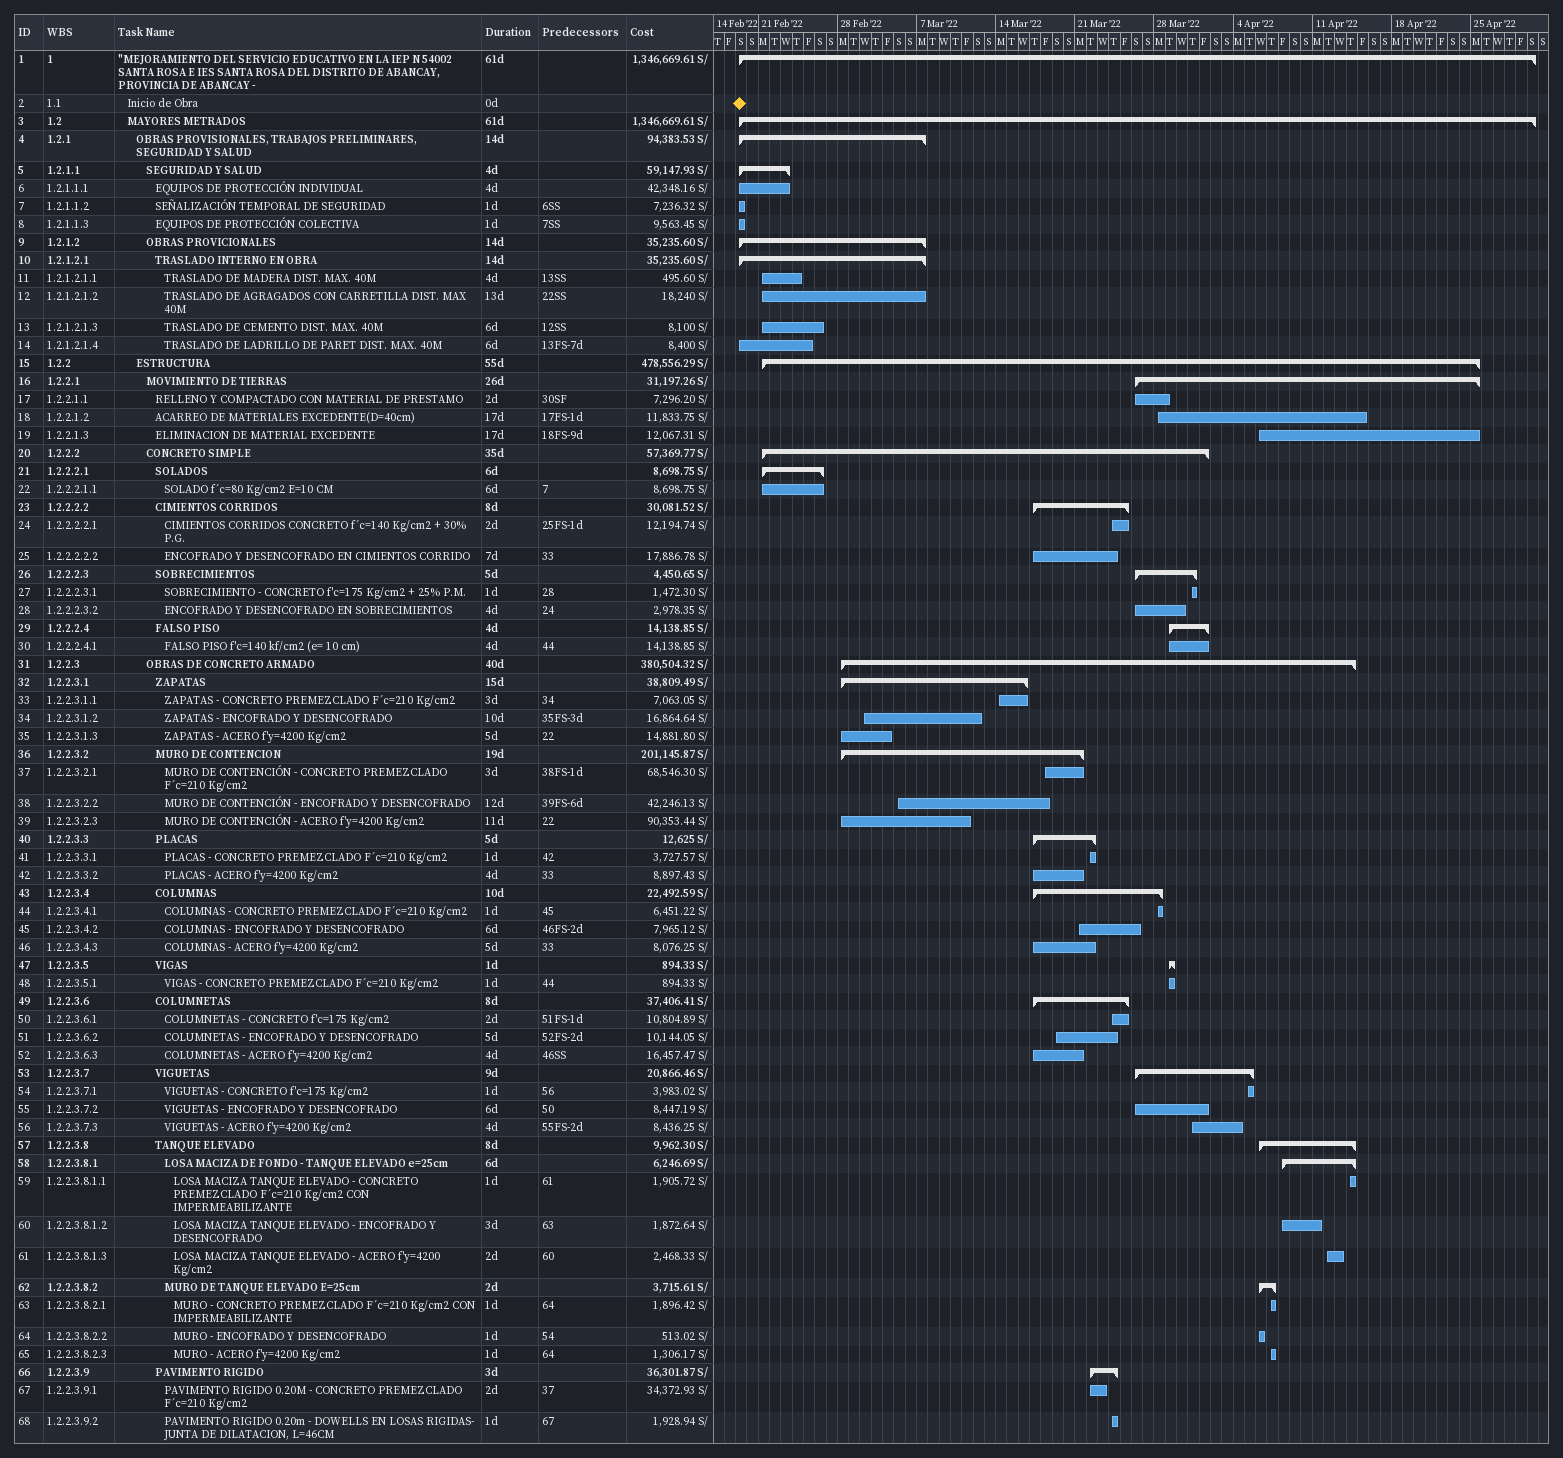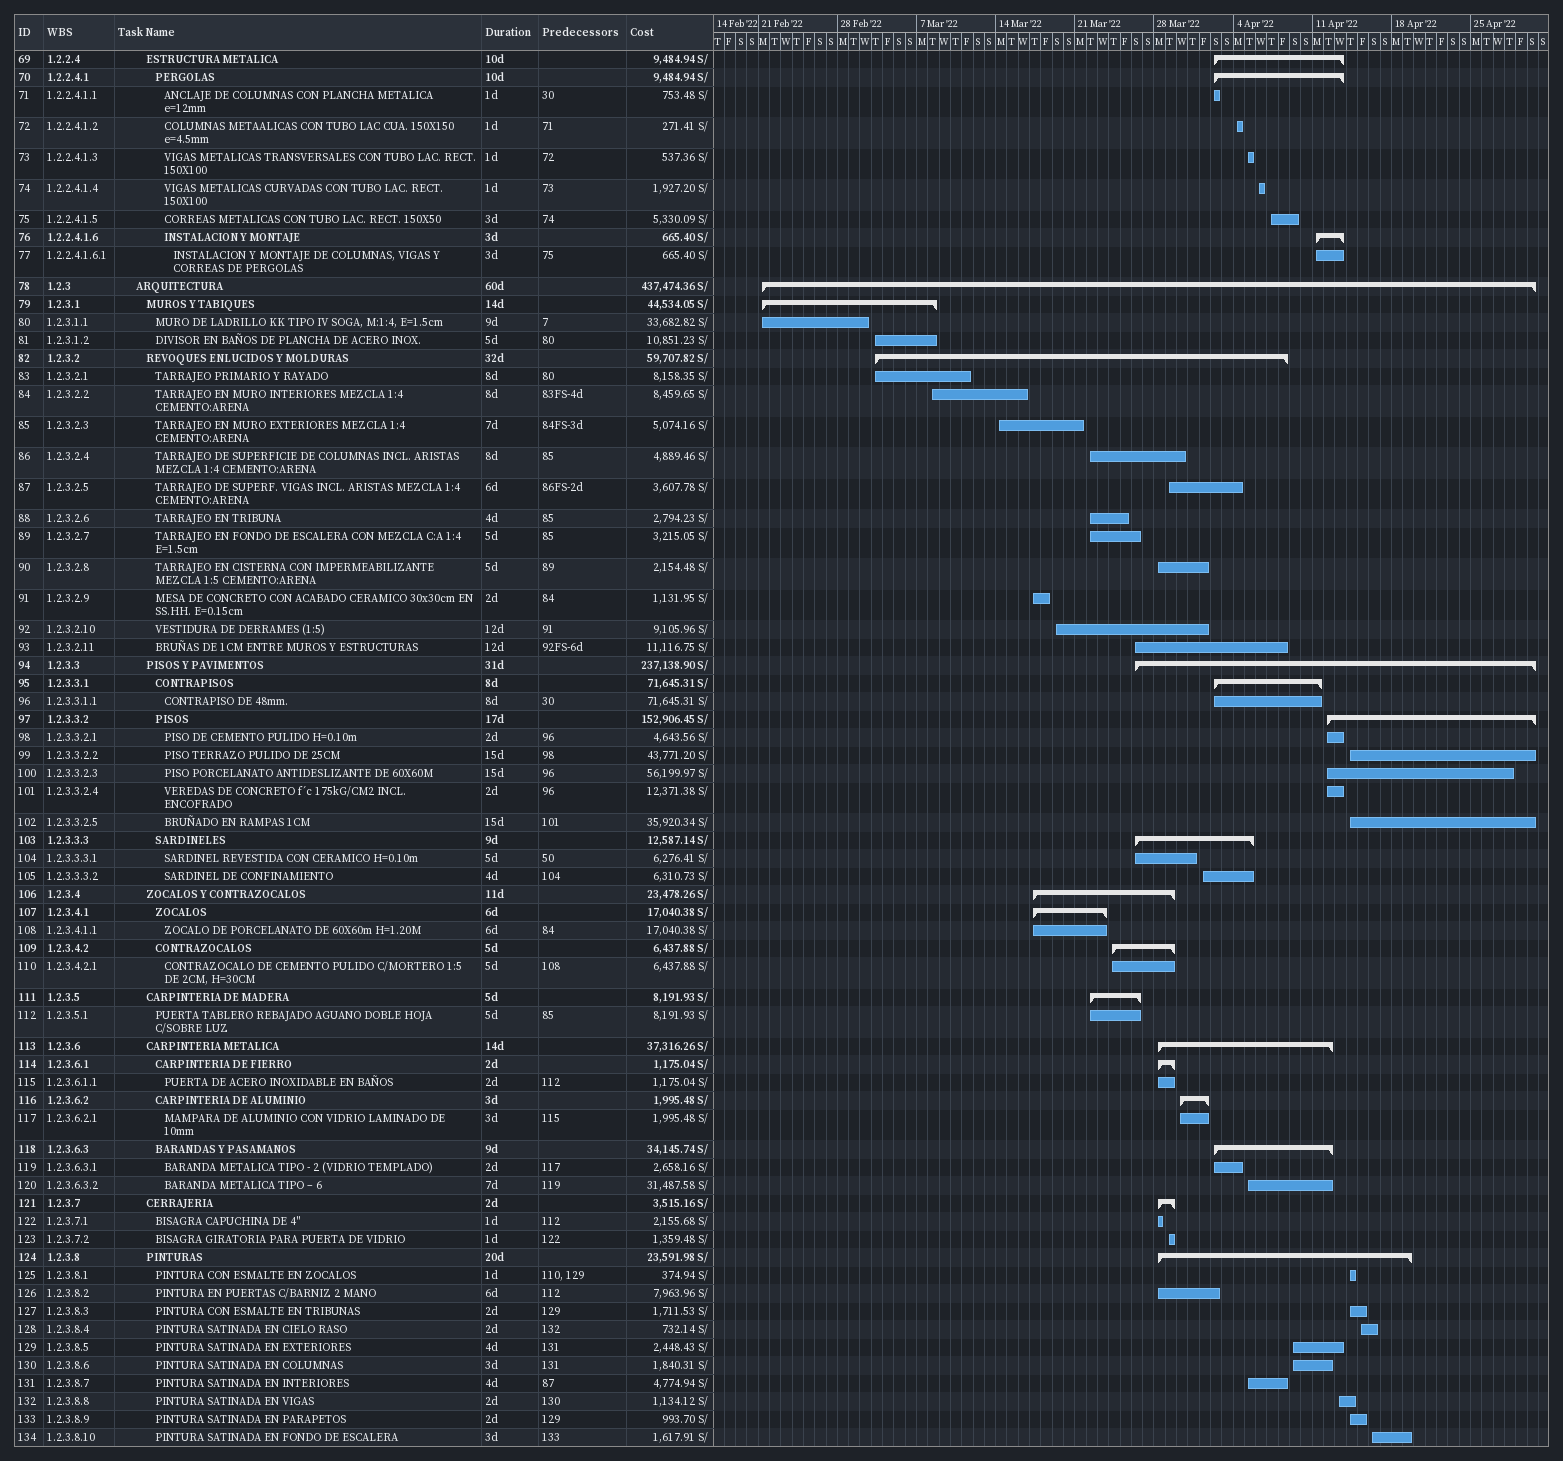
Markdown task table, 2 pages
| ID | WBS | Task | Duration | Start | Finish | Predecessors | Cost (S/) |
|---|---|---|---|---|---|---|---|
| 1 | 1 | **"MEJORAMIENTO DEL SERVICIO EDUCATIVO EN LA IEP N 54002 SANTA ROSA E IES SANTA ROSA DEL DISTRITO DE ABANCAY, PROVINCIA DE ABANCAY -** | 61d | 2022-02-19 | 2022-04-30 |  | 1346669.61 |
| 2 | 1.1 | Inicio de Obra | 0d | 2022-02-19 | 2022-02-19 |  |  |
| 3 | 1.2 | **MAYORES METRADOS** | 61d | 2022-02-19 | 2022-04-30 |  | 1346669.61 |
| 4 | 1.2.1 | **OBRAS PROVISIONALES, TRABAJOS PRELIMINARES, SEGURIDAD Y SALUD** | 14d | 2022-02-19 | 2022-03-07 |  | 94383.53 |
| 5 | 1.2.1.1 | **SEGURIDAD Y SALUD** | 4d | 2022-02-19 | 2022-02-23 |  | 59147.93 |
| 6 | 1.2.1.1.1 | EQUIPOS DE PROTECCIÓN INDIVIDUAL | 4d | 2022-02-19 | 2022-02-23 |  | 42348.16 |
| 7 | 1.2.1.1.2 | SEÑALIZACIÓN TEMPORAL DE SEGURIDAD | 1d | 2022-02-19 | 2022-02-19 | 6SS | 7236.32 |
| 8 | 1.2.1.1.3 | EQUIPOS DE PROTECCIÓN COLECTIVA | 1d | 2022-02-19 | 2022-02-19 | 7SS | 9563.45 |
| 9 | 1.2.1.2 | **OBRAS PROVICIONALES** | 14d | 2022-02-19 | 2022-03-07 |  | 35235.60 |
| 10 | 1.2.1.2.1 | **TRASLADO INTERNO EN OBRA** | 14d | 2022-02-19 | 2022-03-07 |  | 35235.60 |
| 11 | 1.2.1.2.1.1 | TRASLADO DE MADERA DIST. MAX. 40M | 4d | 2022-02-21 | 2022-02-24 | 13SS | 495.60 |
| 12 | 1.2.1.2.1.2 | TRASLADO DE AGRAGADOS CON CARRETILLA DIST. MAX 40M | 13d | 2022-02-21 | 2022-03-07 | 22SS | 18240 |
| 13 | 1.2.1.2.1.3 | TRASLADO DE CEMENTO DIST. MAX. 40M | 6d | 2022-02-21 | 2022-02-26 | 12SS | 8100 |
| 14 | 1.2.1.2.1.4 | TRASLADO DE LADRILLO DE PARET DIST. MAX. 40M | 6d | 2022-02-19 | 2022-02-25 | 13FS-7d | 8400 |
| 15 | 1.2.2 | **ESTRUCTURA** | 55d | 2022-02-21 | 2022-04-25 |  | 478556.29 |
| 16 | 1.2.2.1 | **MOVIMIENTO DE TIERRAS** | 26d | 2022-03-26 | 2022-04-25 |  | 31197.26 |
| 17 | 1.2.2.1.1 | RELLENO Y COMPACTADO CON MATERIAL DE PRESTAMO | 2d | 2022-03-26 | 2022-03-29 | 30SF | 7296.20 |
| 18 | 1.2.2.1.2 | ACARREO DE MATERIALES EXCEDENTE(D=40cm) | 17d | 2022-03-28 | 2022-04-15 | 17FS-1d | 11833.75 |
| 19 | 1.2.2.1.3 | ELIMINACION DE MATERIAL EXCEDENTE | 17d | 2022-04-06 | 2022-04-25 | 18FS-9d | 12067.31 |
| 20 | 1.2.2.2 | **CONCRETO SIMPLE** | 35d | 2022-02-21 | 2022-04-01 |  | 57369.77 |
| 21 | 1.2.2.2.1 | **SOLADOS** | 6d | 2022-02-21 | 2022-02-26 |  | 8698.75 |
| 22 | 1.2.2.2.1.1 | SOLADO f´c=80 Kg/cm2 E=10 CM | 6d | 2022-02-21 | 2022-02-26 | 7 | 8698.75 |
| 23 | 1.2.2.2.2 | **CIMIENTOS CORRIDOS** | 8d | 2022-03-17 | 2022-03-25 |  | 30081.52 |
| 24 | 1.2.2.2.2.1 | CIMIENTOS CORRIDOS CONCRETO f´c=140 Kg/cm2 + 30% P.G. | 2d | 2022-03-24 | 2022-03-25 | 25FS-1d | 12194.74 |
| 25 | 1.2.2.2.2.2 | ENCOFRADO Y DESENCOFRADO EN CIMIENTOS CORRIDO | 7d | 2022-03-17 | 2022-03-24 | 33 | 17886.78 |
| 26 | 1.2.2.2.3 | **SOBRECIMIENTOS** | 5d | 2022-03-26 | 2022-03-31 |  | 4450.65 |
| 27 | 1.2.2.2.3.1 | SOBRECIMIENTO - CONCRETO f'c=175 Kg/cm2 + 25% P.M. | 1d | 2022-03-31 | 2022-03-31 | 28 | 1472.30 |
| 28 | 1.2.2.2.3.2 | ENCOFRADO Y DESENCOFRADO EN SOBRECIMIENTOS | 4d | 2022-03-26 | 2022-03-30 | 24 | 2978.35 |
| 29 | 1.2.2.2.4 | **FALSO PISO** | 4d | 2022-03-29 | 2022-04-01 |  | 14138.85 |
| 30 | 1.2.2.2.4.1 | FALSO PISO f'c=140 kf/cm2 (e= 10 cm) | 4d | 2022-03-29 | 2022-04-01 | 44 | 14138.85 |
| 31 | 1.2.2.3 | **OBRAS DE CONCRETO ARMADO** | 40d | 2022-02-28 | 2022-04-14 |  | 380504.32 |
| 32 | 1.2.2.3.1 | **ZAPATAS** | 15d | 2022-02-28 | 2022-03-16 |  | 38809.49 |
| 33 | 1.2.2.3.1.1 | ZAPATAS - CONCRETO PREMEZCLADO F´c=210 Kg/cm2 | 3d | 2022-03-14 | 2022-03-16 | 34 | 7063.05 |
| 34 | 1.2.2.3.1.2 | ZAPATAS - ENCOFRADO Y DESENCOFRADO | 10d | 2022-03-02 | 2022-03-12 | 35FS-3d | 16864.64 |
| 35 | 1.2.2.3.1.3 | ZAPATAS - ACERO f'y=4200 Kg/cm2 | 5d | 2022-02-28 | 2022-03-04 | 22 | 14881.80 |
| 36 | 1.2.2.3.2 | **MURO DE CONTENCION** | 19d | 2022-02-28 | 2022-03-21 |  | 201145.87 |
| 37 | 1.2.2.3.2.1 | MURO DE CONTENCIÓN - CONCRETO PREMEZCLADO F´c=210 Kg/cm2 | 3d | 2022-03-18 | 2022-03-21 | 38FS-1d | 68546.30 |
| 38 | 1.2.2.3.2.2 | MURO DE CONTENCIÓN - ENCOFRADO Y DESENCOFRADO | 12d | 2022-03-05 | 2022-03-18 | 39FS-6d | 42246.13 |
| 39 | 1.2.2.3.2.3 | MURO DE CONTENCIÓN - ACERO f'y=4200 Kg/cm2 | 11d | 2022-02-28 | 2022-03-11 | 22 | 90353.44 |
| 40 | 1.2.2.3.3 | **PLACAS** | 5d | 2022-03-17 | 2022-03-22 |  | 12625 |
| 41 | 1.2.2.3.3.1 | PLACAS - CONCRETO PREMEZCLADO F´c=210 Kg/cm2 | 1d | 2022-03-22 | 2022-03-22 | 42 | 3727.57 |
| 42 | 1.2.2.3.3.2 | PLACAS - ACERO f'y=4200 Kg/cm2 | 4d | 2022-03-17 | 2022-03-21 | 33 | 8897.43 |
| 43 | 1.2.2.3.4 | **COLUMNAS** | 10d | 2022-03-17 | 2022-03-28 |  | 22492.59 |
| 44 | 1.2.2.3.4.1 | COLUMNAS - CONCRETO PREMEZCLADO F´c=210 Kg/cm2 | 1d | 2022-03-28 | 2022-03-28 | 45 | 6451.22 |
| 45 | 1.2.2.3.4.2 | COLUMNAS - ENCOFRADO Y DESENCOFRADO | 6d | 2022-03-21 | 2022-03-26 | 46FS-2d | 7965.12 |
| 46 | 1.2.2.3.4.3 | COLUMNAS - ACERO f'y=4200 Kg/cm2 | 5d | 2022-03-17 | 2022-03-22 | 33 | 8076.25 |
| 47 | 1.2.2.3.5 | **VIGAS** | 1d | 2022-03-29 | 2022-03-29 |  | 894.33 |
| 48 | 1.2.2.3.5.1 | VIGAS - CONCRETO PREMEZCLADO F´c=210 Kg/cm2 | 1d | 2022-03-29 | 2022-03-29 | 44 | 894.33 |
| 49 | 1.2.2.3.6 | **COLUMNETAS** | 8d | 2022-03-17 | 2022-03-25 |  | 37406.41 |
| 50 | 1.2.2.3.6.1 | COLUMNETAS - CONCRETO f'c=175 Kg/cm2 | 2d | 2022-03-24 | 2022-03-25 | 51FS-1d | 10804.89 |
| 51 | 1.2.2.3.6.2 | COLUMNETAS - ENCOFRADO Y DESENCOFRADO | 5d | 2022-03-19 | 2022-03-24 | 52FS-2d | 10144.05 |
| 52 | 1.2.2.3.6.3 | COLUMNETAS - ACERO f'y=4200 Kg/cm2 | 4d | 2022-03-17 | 2022-03-21 | 46SS | 16457.47 |
| 53 | 1.2.2.3.7 | **VIGUETAS** | 9d | 2022-03-26 | 2022-04-05 |  | 20866.46 |
| 54 | 1.2.2.3.7.1 | VIGUETAS - CONCRETO f'c=175 Kg/cm2 | 1d | 2022-04-05 | 2022-04-05 | 56 | 3983.02 |
| 55 | 1.2.2.3.7.2 | VIGUETAS - ENCOFRADO Y DESENCOFRADO | 6d | 2022-03-26 | 2022-04-01 | 50 | 8447.19 |
| 56 | 1.2.2.3.7.3 | VIGUETAS - ACERO f'y=4200 Kg/cm2 | 4d | 2022-03-31 | 2022-04-04 | 55FS-2d | 8436.25 |
| 57 | 1.2.2.3.8 | **TANQUE ELEVADO** | 8d | 2022-04-06 | 2022-04-14 |  | 9962.30 |
| 58 | 1.2.2.3.8.1 | **LOSA MACIZA DE FONDO - TANQUE ELEVADO e=25cm** | 6d | 2022-04-08 | 2022-04-14 |  | 6246.69 |
| 59 | 1.2.2.3.8.1.1 | LOSA MACIZA TANQUE ELEVADO - CONCRETO PREMEZCLADO F´c=210 Kg/cm2 CON IMPERMEABILIZANTE | 1d | 2022-04-14 | 2022-04-14 | 61 | 1905.72 |
| 60 | 1.2.2.3.8.1.2 | LOSA MACIZA TANQUE ELEVADO - ENCOFRADO Y DESENCOFRADO | 3d | 2022-04-08 | 2022-04-11 | 63 | 1872.64 |
| 61 | 1.2.2.3.8.1.3 | LOSA MACIZA TANQUE ELEVADO - ACERO f'y=4200 Kg/cm2 | 2d | 2022-04-12 | 2022-04-13 | 60 | 2468.33 |
| 62 | 1.2.2.3.8.2 | **MURO DE TANQUE ELEVADO E=25cm** | 2d | 2022-04-06 | 2022-04-07 |  | 3715.61 |
| 63 | 1.2.2.3.8.2.1 | MURO - CONCRETO PREMEZCLADO F´c=210 Kg/cm2 CON IMPERMEABILIZANTE | 1d | 2022-04-07 | 2022-04-07 | 64 | 1896.42 |
| 64 | 1.2.2.3.8.2.2 | MURO - ENCOFRADO Y DESENCOFRADO | 1d | 2022-04-06 | 2022-04-06 | 54 | 513.02 |
| 65 | 1.2.2.3.8.2.3 | MURO - ACERO f'y=4200 Kg/cm2 | 1d | 2022-04-07 | 2022-04-07 | 64 | 1306.17 |
| 66 | 1.2.2.3.9 | **PAVIMENTO RIGIDO** | 3d | 2022-03-22 | 2022-03-24 |  | 36301.87 |
| 67 | 1.2.2.3.9.1 | PAVIMENTO RIGIDO 0.20M - CONCRETO PREMEZCLADO F´c=210 Kg/cm2 | 2d | 2022-03-22 | 2022-03-23 | 37 | 34372.93 |
| 68 | 1.2.2.3.9.2 | PAVIMENTO RIGIDO 0.20m - DOWELLS EN LOSAS RIGIDAS- JUNTA DE DILATACION, L=46CM | 1d | 2022-03-24 | 2022-03-24 | 67 | 1928.94 |
| 69 | 1.2.2.4 | **ESTRUCTURA METALICA** | 10d | 2022-04-02 | 2022-04-13 |  | 9484.94 |
| 70 | 1.2.2.4.1 | **PERGOLAS** | 10d | 2022-04-02 | 2022-04-13 |  | 9484.94 |
| 71 | 1.2.2.4.1.1 | ANCLAJE DE COLUMNAS CON PLANCHA METALICA e=12mm | 1d | 2022-04-02 | 2022-04-02 | 30 | 753.48 |
| 72 | 1.2.2.4.1.2 | COLUMNAS METAALICAS CON TUBO LAC CUA. 150X150 e=4.5mm | 1d | 2022-04-04 | 2022-04-04 | 71 | 271.41 |
| 73 | 1.2.2.4.1.3 | VIGAS METALICAS TRANSVERSALES CON TUBO LAC. RECT. 150X100 | 1d | 2022-04-05 | 2022-04-05 | 72 | 537.36 |
| 74 | 1.2.2.4.1.4 | VIGAS METALICAS CURVADAS CON TUBO LAC. RECT. 150X100 | 1d | 2022-04-06 | 2022-04-06 | 73 | 1927.20 |
| 75 | 1.2.2.4.1.5 | CORREAS METALICAS CON TUBO LAC. RECT. 150X50 | 3d | 2022-04-07 | 2022-04-09 | 74 | 5330.09 |
| 76 | 1.2.2.4.1.6 | **INSTALACION Y MONTAJE** | 3d | 2022-04-11 | 2022-04-13 |  | 665.40 |
| 77 | 1.2.2.4.1.6.1 | INSTALACION Y MONTAJE DE COLUMNAS, VIGAS Y CORREAS DE PERGOLAS | 3d | 2022-04-11 | 2022-04-13 | 75 | 665.40 |
| 78 | 1.2.3 | **ARQUITECTURA** | 60d | 2022-02-21 | 2022-04-30 |  | 437474.36 |
| 79 | 1.2.3.1 | **MUROS Y TABIQUES** | 14d | 2022-02-21 | 2022-03-08 |  | 44534.05 |
| 80 | 1.2.3.1.1 | MURO DE LADRILLO KK TIPO IV SOGA, M:1:4, E=1.5cm | 9d | 2022-02-21 | 2022-03-02 | 7 | 33682.82 |
| 81 | 1.2.3.1.2 | DIVISOR EN BAÑOS DE PLANCHA DE ACERO INOX. | 5d | 2022-03-03 | 2022-03-08 | 80 | 10851.23 |
| 82 | 1.2.3.2 | **REVOQUES ENLUCIDOS Y MOLDURAS** | 32d | 2022-03-03 | 2022-04-08 |  | 59707.82 |
| 83 | 1.2.3.2.1 | TARRAJEO PRIMARIO Y RAYADO | 8d | 2022-03-03 | 2022-03-11 | 80 | 8158.35 |
| 84 | 1.2.3.2.2 | TARRAJEO EN MURO INTERIORES MEZCLA 1:4 CEMENTO:ARENA | 8d | 2022-03-08 | 2022-03-16 | 83FS-4d | 8459.65 |
| 85 | 1.2.3.2.3 | TARRAJEO EN MURO EXTERIORES MEZCLA 1:4 CEMENTO:ARENA | 7d | 2022-03-14 | 2022-03-21 | 84FS-3d | 5074.16 |
| 86 | 1.2.3.2.4 | TARRAJEO DE SUPERFICIE DE COLUMNAS INCL. ARISTAS MEZCLA 1:4 CEMENTO:ARENA | 8d | 2022-03-22 | 2022-03-30 | 85 | 4889.46 |
| 87 | 1.2.3.2.5 | TARRAJEO DE SUPERF. VIGAS INCL. ARISTAS MEZCLA 1:4 CEMENTO:ARENA | 6d | 2022-03-29 | 2022-04-04 | 86FS-2d | 3607.78 |
| 88 | 1.2.3.2.6 | TARRAJEO EN TRIBUNA | 4d | 2022-03-22 | 2022-03-25 | 85 | 2794.23 |
| 89 | 1.2.3.2.7 | TARRAJEO EN FONDO DE ESCALERA CON MEZCLA C:A 1:4 E=1.5cm | 5d | 2022-03-22 | 2022-03-26 | 85 | 3215.05 |
| 90 | 1.2.3.2.8 | TARRAJEO EN CISTERNA CON IMPERMEABILIZANTE MEZCLA 1:5 CEMENTO:ARENA | 5d | 2022-03-28 | 2022-04-01 | 89 | 2154.48 |
| 91 | 1.2.3.2.9 | MESA DE CONCRETO CON ACABADO CERAMICO 30x30cm EN SS.HH. E=0.15cm | 2d | 2022-03-17 | 2022-03-18 | 84 | 1131.95 |
| 92 | 1.2.3.2.10 | VESTIDURA DE DERRAMES (1:5) | 12d | 2022-03-19 | 2022-04-01 | 91 | 9105.96 |
| 93 | 1.2.3.2.11 | BRUÑAS DE 1CM ENTRE MUROS Y ESTRUCTURAS | 12d | 2022-03-26 | 2022-04-08 | 92FS-6d | 11116.75 |
| 94 | 1.2.3.3 | **PISOS Y PAVIMENTOS** | 31d | 2022-03-26 | 2022-04-30 |  | 237138.90 |
| 95 | 1.2.3.3.1 | **CONTRAPISOS** | 8d | 2022-04-02 | 2022-04-11 |  | 71645.31 |
| 96 | 1.2.3.3.1.1 | CONTRAPISO DE 48mm. | 8d | 2022-04-02 | 2022-04-11 | 30 | 71645.31 |
| 97 | 1.2.3.3.2 | **PISOS** | 17d | 2022-04-12 | 2022-04-30 |  | 152906.45 |
| 98 | 1.2.3.3.2.1 | PISO DE CEMENTO PULIDO H=0.10m | 2d | 2022-04-12 | 2022-04-13 | 96 | 4643.56 |
| 99 | 1.2.3.3.2.2 | PISO TERRAZO PULIDO DE 25CM | 15d | 2022-04-14 | 2022-04-30 | 98 | 43771.20 |
| 100 | 1.2.3.3.2.3 | PISO PORCELANATO ANTIDESLIZANTE DE 60X60M | 15d | 2022-04-12 | 2022-04-28 | 96 | 56199.97 |
| 101 | 1.2.3.3.2.4 | VEREDAS DE CONCRETO f´c 175kG/CM2 INCL. ENCOFRADO | 2d | 2022-04-12 | 2022-04-13 | 96 | 12371.38 |
| 102 | 1.2.3.3.2.5 | BRUÑADO EN RAMPAS 1CM | 15d | 2022-04-14 | 2022-04-30 | 101 | 35920.34 |
| 103 | 1.2.3.3.3 | **SARDINELES** | 9d | 2022-03-26 | 2022-04-05 |  | 12587.14 |
| 104 | 1.2.3.3.3.1 | SARDINEL REVESTIDA CON CERAMICO H=0.10m | 5d | 2022-03-26 | 2022-03-31 | 50 | 6276.41 |
| 105 | 1.2.3.3.3.2 | SARDINEL DE CONFINAMIENTO | 4d | 2022-04-01 | 2022-04-05 | 104 | 6310.73 |
| 106 | 1.2.3.4 | **ZOCALOS Y CONTRAZOCALOS** | 11d | 2022-03-17 | 2022-03-29 |  | 23478.26 |
| 107 | 1.2.3.4.1 | **ZOCALOS** | 6d | 2022-03-17 | 2022-03-23 |  | 17040.38 |
| 108 | 1.2.3.4.1.1 | ZOCALO DE PORCELANATO DE 60X60m H=1.20M | 6d | 2022-03-17 | 2022-03-23 | 84 | 17040.38 |
| 109 | 1.2.3.4.2 | **CONTRAZOCALOS** | 5d | 2022-03-24 | 2022-03-29 |  | 6437.88 |
| 110 | 1.2.3.4.2.1 | CONTRAZOCALO DE CEMENTO PULIDO C/MORTERO 1:5 DE 2CM, H=30CM | 5d | 2022-03-24 | 2022-03-29 | 108 | 6437.88 |
| 111 | 1.2.3.5 | **CARPINTERIA DE MADERA** | 5d | 2022-03-22 | 2022-03-26 |  | 8191.93 |
| 112 | 1.2.3.5.1 | PUERTA TABLERO REBAJADO AGUANO DOBLE HOJA C/SOBRE LUZ | 5d | 2022-03-22 | 2022-03-26 | 85 | 8191.93 |
| 113 | 1.2.3.6 | **CARPINTERIA METALICA** | 14d | 2022-03-28 | 2022-04-12 |  | 37316.26 |
| 114 | 1.2.3.6.1 | **CARPINTERIA DE FIERRO** | 2d | 2022-03-28 | 2022-03-29 |  | 1175.04 |
| 115 | 1.2.3.6.1.1 | PUERTA DE ACERO INOXIDABLE EN BAÑOS | 2d | 2022-03-28 | 2022-03-29 | 112 | 1175.04 |
| 116 | 1.2.3.6.2 | **CARPINTERIA DE ALUMINIO** | 3d | 2022-03-30 | 2022-04-01 |  | 1995.48 |
| 117 | 1.2.3.6.2.1 | MAMPARA DE ALUMINIO CON VIDRIO LAMINADO DE 10mm | 3d | 2022-03-30 | 2022-04-01 | 115 | 1995.48 |
| 118 | 1.2.3.6.3 | **BARANDAS Y PASAMANOS** | 9d | 2022-04-02 | 2022-04-12 |  | 34145.74 |
| 119 | 1.2.3.6.3.1 | BARANDA METALICA TIPO - 2 (VIDRIO TEMPLADO) | 2d | 2022-04-02 | 2022-04-04 | 117 | 2658.16 |
| 120 | 1.2.3.6.3.2 | BARANDA METALICA TIPO – 6 | 7d | 2022-04-05 | 2022-04-12 | 119 | 31487.58 |
| 121 | 1.2.3.7 | **CERRAJERIA** | 2d | 2022-03-28 | 2022-03-29 |  | 3515.16 |
| 122 | 1.2.3.7.1 | BISAGRA CAPUCHINA DE 4" | 1d | 2022-03-28 | 2022-03-28 | 112 | 2155.68 |
| 123 | 1.2.3.7.2 | BISAGRA GIRATORIA PARA PUERTA DE VIDRIO | 1d | 2022-03-29 | 2022-03-29 | 122 | 1359.48 |
| 124 | 1.2.3.8 | **PINTURAS** | 20d | 2022-03-28 | 2022-04-19 |  | 23591.98 |
| 125 | 1.2.3.8.1 | PINTURA CON ESMALTE EN ZOCALOS | 1d | 2022-04-14 | 2022-04-14 | 110, 129 | 374.94 |
| 126 | 1.2.3.8.2 | PINTURA EN PUERTAS C/BARNIZ 2 MANO | 6d | 2022-03-28 | 2022-04-02 | 112 | 7963.96 |
| 127 | 1.2.3.8.3 | PINTURA CON ESMALTE EN TRIBUNAS | 2d | 2022-04-14 | 2022-04-15 | 129 | 1711.53 |
| 128 | 1.2.3.8.4 | PINTURA SATINADA EN CIELO RASO | 2d | 2022-04-15 | 2022-04-16 | 132 | 732.14 |
| 129 | 1.2.3.8.5 | PINTURA SATINADA EN EXTERIORES | 4d | 2022-04-09 | 2022-04-13 | 131 | 2448.43 |
| 130 | 1.2.3.8.6 | PINTURA SATINADA EN COLUMNAS | 3d | 2022-04-09 | 2022-04-12 | 131 | 1840.31 |
| 131 | 1.2.3.8.7 | PINTURA SATINADA EN INTERIORES | 4d | 2022-04-05 | 2022-04-08 | 87 | 4774.94 |
| 132 | 1.2.3.8.8 | PINTURA SATINADA EN VIGAS | 2d | 2022-04-13 | 2022-04-14 | 130 | 1134.12 |
| 133 | 1.2.3.8.9 | PINTURA SATINADA EN PARAPETOS | 2d | 2022-04-14 | 2022-04-15 | 129 | 993.70 |
| 134 | 1.2.3.8.10 | PINTURA SATINADA EN FONDO DE ESCALERA | 3d | 2022-04-16 | 2022-04-19 | 133 | 1617.91 |
